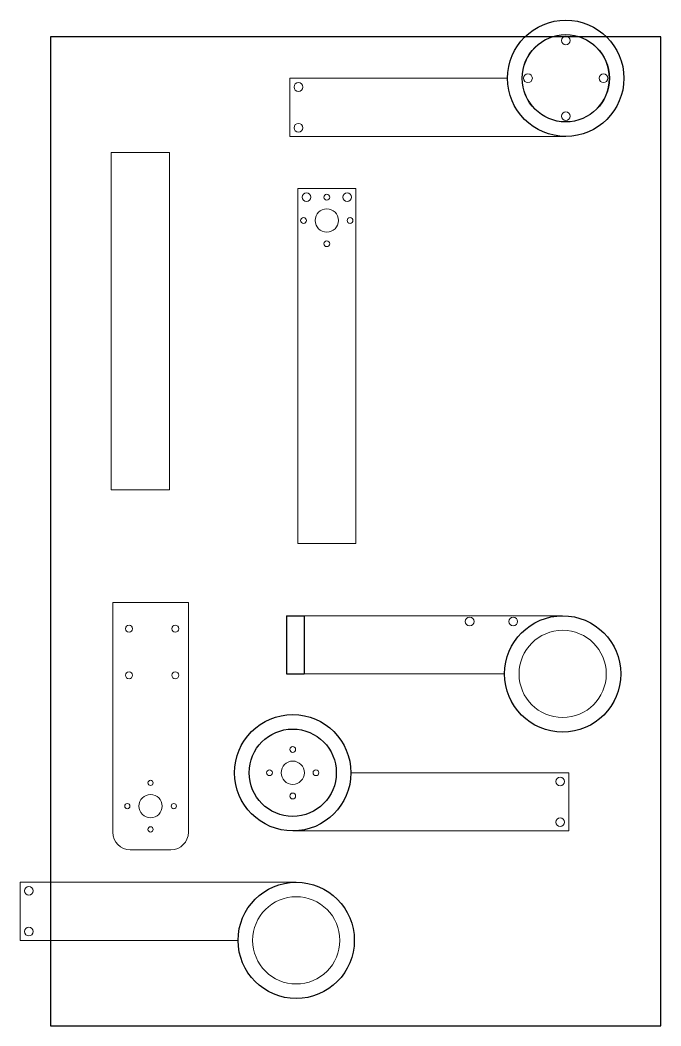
# Model space of a CAD drawing. Header units: millimetres. Extents: x -10 to 210, y 0 to 346.
import ezdxf

# ---------------------------------------------------------------- set-up
doc = ezdxf.new("R2010")
doc.units = ezdxf.units.MM

# ---------------------------------------------------------------- blocks, each defined once
blk = doc.blocks.new('alpha')
at = {"color": 7, "linetype": 'Continuous', "lineweight": 15}
for p, q in [((62, 28.1), (-12.99, 28.1)), ((62, 28.1), (62, 8.1)), ((62, 8.1), (-32.99, 8.1))]:
    blk.add_line(p, q, dxfattribs=at)
at = {"color": 7, "linetype": 'Continuous'}
for radius in [20, 15]:
    blk.add_circle((-32.99, 28.1), radius, dxfattribs=at)
at = {"color": 7, "linetype": 'Continuous', "lineweight": 15}
for centre, radius in [((-32.99, 36.1), 1), ((-32.99, 28.1), 4), ((-40.99, 28.1), 1), ((-24.99, 28.1), 1), ((59, 25.1), 1.5), ((-32.99, 20.1), 1), ((59, 11.1), 1.5)]:
    blk.add_circle(centre, radius, dxfattribs=at)
blk.add_arc((-32.99, 28.1), 20, 0, 270, dxfattribs=at)
blk = doc.blocks.new('beta bis')
at = {"color": 7, "linetype": 'Continuous'}
for p, q in [((-51.78, 23.79), (-45.78, 23.79)), ((-51.78, 23.79), (-51.78, 3.79)), ((-45.78, 23.79), (-45.78, 3.79)), ((-51.78, 3.79), (-45.78, 3.79))]:
    blk.add_line(p, q, dxfattribs=at)
at = {"color": 7, "linetype": 'Continuous', "lineweight": 15}
for p, q in [((-51.78, 23.79), (43.21, 23.79)), ((-51.78, 3.79), (-51.78, 23.79)), ((-51.78, 3.79), (23.21, 3.79))]:
    blk.add_line(p, q, dxfattribs=at)
for centre, radius in [((11.22, 21.79), 1.5), ((26.22, 21.79), 1.5), ((43.21, 3.79), 15)]:
    blk.add_circle(centre, radius, dxfattribs=at)
at = {"color": 7, "linetype": 'Continuous'}
blk.add_circle((43.21, 3.79), 20, dxfattribs=at)
at = {"color": 7, "linetype": 'Continuous', "lineweight": 15}
blk.add_arc((43.21, 3.79), 20, 180, 90, dxfattribs=at)
blk = doc.blocks.new('beta')
at = {"color": 7, "linetype": 'Continuous', "lineweight": 15}
for p, q in [((-51.78, 23.79), (43.21, 23.79)), ((-51.78, 3.79), (-51.78, 23.79)), ((-51.78, 3.79), (23.21, 3.79))]:
    blk.add_line(p, q, dxfattribs=at)
for centre, radius in [((-48.78, 20.79), 1.5), ((43.21, 3.79), 15), ((-48.78, 6.79), 1.5)]:
    blk.add_circle(centre, radius, dxfattribs=at)
at = {"color": 7, "linetype": 'Continuous'}
blk.add_circle((43.21, 3.79), 20, dxfattribs=at)
at = {"color": 7, "linetype": 'Continuous', "lineweight": 15}
blk.add_arc((43.21, 3.79), 20, 180, 90, dxfattribs=at)
blk = doc.blocks.new('Bras Poisson')
at = {"color": 7, "linetype": 'Continuous', "lineweight": 15}
for p, q in [((-50.92, -77.57), (-50.92, 1.43)), ((-50.92, 1.43), (-24.92, 1.43)), ((-24.92, 1.43), (-24.92, -77.57)), ((-30.92, -83.57), (-44.92, -83.57))]:
    blk.add_line(p, q, dxfattribs=at)
for centre, radius in [((-45.34, -7.57), 1.2), ((-29.42, -7.57), 1.2), ((-45.34, -23.57), 1.2), ((-29.42, -23.57), 1.2), ((-37.92, -60.57), 0.9), ((-37.92, -68.57), 4), ((-45.92, -68.57), 0.9), ((-29.92, -68.57), 0.9), ((-37.92, -76.57), 0.9)]:
    blk.add_circle(centre, radius, dxfattribs=at)
for centre, start, end in [((-44.92, -77.57), 180, 270), ((-30.92, -77.57), 270, 0)]:
    blk.add_arc(centre, 6, start, end, dxfattribs=at)
blk = doc.blocks.new('Pièce2 - bis')
at = {"color": 7, "linetype": 'Continuous', "lineweight": 15}
for p, q in [((10, 78), (-10, 78)), ((-10, 78), (-10, -38)), ((10, -38), (10, 78)), ((-10, -38), (10, -38))]:
    blk.add_line(p, q, dxfattribs=at)
blk = doc.blocks.new('Pièce2')
at = {"color": 7, "linetype": 'Continuous', "lineweight": 15}
for p, q in [((10, 84), (-10, 84)), ((-10, 84), (-10, -38)), ((10, -38), (10, 84)), ((-10, -38), (10, -38))]:
    blk.add_line(p, q, dxfattribs=at)
for centre, radius in [((-7, 81), 1.5), ((0, 81), 1), ((7, 81), 1.5), ((0, 73), 4), ((-8, 73), 1), ((8, 73), 1), ((0, 65), 1)]:
    blk.add_circle(centre, radius, dxfattribs=at)
blk = doc.blocks.new('alpha bis')
at = {"color": 7, "linetype": 'Continuous', "lineweight": 15}
for p, q in [((-62, 28.1), (-62, 8.1)), ((-62, 28.1), (12.99, 28.1)), ((-62, 8.1), (32.99, 8.1))]:
    blk.add_line(p, q, dxfattribs=at)
at = {"color": 7, "linetype": 'Continuous'}
for radius in [20, 15]:
    blk.add_circle((32.99, 28.1), radius, dxfattribs=at)
at = {"color": 7, "linetype": 'Continuous', "lineweight": 15}
for centre, radius in [((32.99, 28.1), 14.95), ((32.99, 41.1), 1.5), ((19.99, 28.1), 1.5), ((45.99, 28.1), 1.5), ((-59, 25.1), 1.5), ((32.99, 15.1), 1.5), ((-59, 11.1), 1.5)]:
    blk.add_circle(centre, radius, dxfattribs=at)
blk.add_arc((32.99, 28.1), 20, 180, 270, dxfattribs=at)

msp = doc.modelspace()

# ---------------------------------------------------------------- linework, layer by layer
msp.add_lwpolyline([(210.01, 0.01), (210.01, 340.01), (0.01, 340.01), (0.01, 0.01)], close=True)

# ---------------------------------------------------------------- block references
for name, p in [('alpha bis', (144.28, 297.65)), ('Pièce2 - bis', (30.89, 222.29)), ('Pièce2', (95.05, 203.87)), ('Bras Poisson', (72.34, 144.12)), ('beta bis', (132.99, 117.21)), ('alpha', (116.32, 58.93)), ('beta', (41.31, 25.62))]:
    msp.add_blockref(name, p)

doc.saveas('drawing.dxf')
